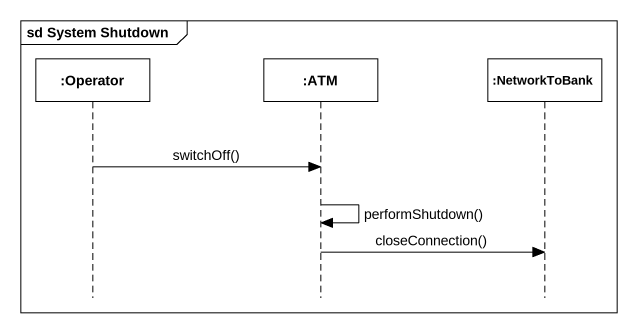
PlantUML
@startuml
mainframe sd System Shutdown
hide footbox
participant ":Operator" as Operator
participant ":ATM" as ATM
participant ":NetworkToBank" as NetworkToBank

Operator -> ATM : switchOff()
ATM -> ATM : performShutdown()
ATM -> NetworkToBank : closeConnection()
@enduml
